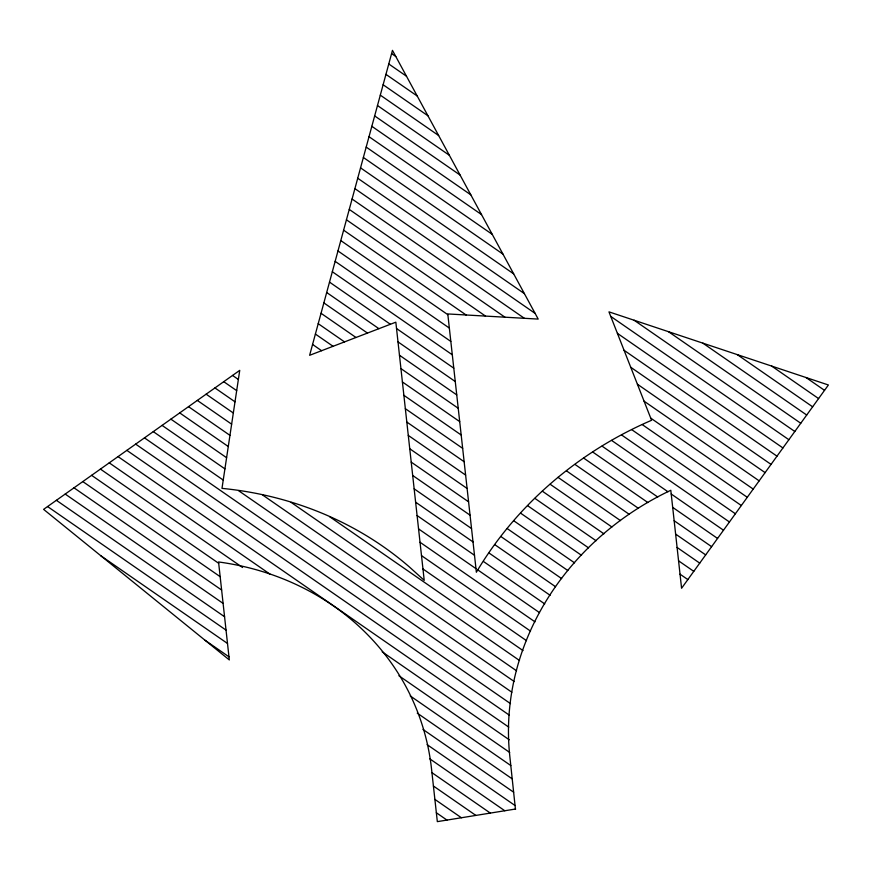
<?xml version="1.0" encoding="UTF-8"?>
<svg xmlns="http://www.w3.org/2000/svg" width="872" height="872" viewBox="0 0 872 872"><rect width="100%" height="100%" fill="white"/><g stroke="black" fill="none" stroke-linecap="round" stroke-linejoin="round"><path stroke-width="1.31" d="M515.614 809.009L437.33 821.631L431.542 769.017A274.996 248.618 -21.8 0 0 218.545 561.96L229.314 659.93L43.6 509.368L239.735 370.36L221.989 488.364A354.326 320.34 -21.8 0 1 409.066 566.669L424.217 580.349L395.834 322.182L309.625 355.307L392.465 50.369L538.198 319.087L447.783 313.942L476.374 572.217A354.305 320.318 -21.8 0 1 651.58 420.282L608.95 311.849L828.4 384.988L681.577 588.251L670.808 490.282A274.985 248.607 -21.8 0 0 509.848 756.602L515.461 809.412M391.593 53.584L395.801 56.506M388.77 63.972L406.516 76.256M385.947 74.371L417.23 96.018M383.124 84.758L427.945 115.78M806.001 377.522L824.531 390.351M380.301 95.146L438.66 135.542M771.633 366.066L818.59 398.58M377.478 105.534L449.385 155.303M737.254 354.61L812.639 406.81M374.666 115.922L460.1 175.065M702.876 343.154L806.698 415.028M371.843 126.309L470.815 194.827M668.497 331.698L800.758 423.258M369.02 136.697L481.529 214.588M634.118 320.231L794.817 431.487M366.196 147.085L492.244 234.35M610.727 316.383L788.877 439.717M363.373 157.472L502.959 254.112M617.398 333.344L782.925 447.946M360.55 167.86L513.684 273.873M624.069 350.293L776.985 456.165M357.727 178.248L524.399 293.635M630.729 367.254L771.044 464.395M354.904 188.635L535.114 313.397M637.399 384.214L765.104 472.624M352.081 199.023L524.366 318.302M644.07 401.175L759.163 480.853M349.258 209.411L504.943 317.19M650.741 418.124L753.212 489.083M346.435 219.799L485.519 316.089M642.228 424.588L747.271 497.302M343.623 230.186L466.106 314.988M631.666 429.613L741.331 505.531M340.799 240.574L447.87 314.705M621.638 435.008L735.39 513.761M337.976 250.962L449.342 328.068M611.599 440.404L729.439 521.99M335.153 261.349L450.824 341.432M602.094 446.159L667.952 491.754M671.222 494.021L723.498 530.22M332.33 271.737L452.306 354.795M592.818 452.088L657.717 497.007M672.693 507.373L717.558 538.438M329.507 282.125L390.384 324.275M396.531 328.526L453.789 368.169M583.553 458.007L647.896 502.555M674.154 520.737L711.617 546.668M326.684 292.512L378.917 328.679M398.003 341.889L455.26 381.533M575.04 464.46L638.468 508.365M675.626 534.1L705.677 554.897M323.861 302.9L367.461 333.082M399.474 355.242L456.743 394.896M566.528 470.902L629.094 514.229M677.097 547.452L699.726 563.127M321.038 313.288L355.994 337.486M400.935 368.605L458.225 408.26M558.015 477.355L620.493 520.606M678.558 560.816L693.785 571.356M318.215 323.675L344.527 341.889M402.406 381.958L459.708 421.634M550.188 484.276L611.882 526.993M680.029 574.168L687.845 579.575M315.392 334.063L333.071 346.304M403.878 395.321L461.179 434.997M542.362 491.198L603.914 533.817M312.579 344.451L321.605 350.708M405.338 408.674L462.661 448.361M534.918 498.392L596.077 540.738M406.81 422.037L464.144 461.724M527.8 505.804L588.502 547.834M408.281 435.401L465.626 475.098M520.682 513.216L581.526 555.333M409.753 448.753L467.098 488.462M513.652 520.693L574.539 562.843M411.213 462.116L468.58 501.825M507.253 528.606L567.825 570.539M412.685 475.469L470.063 515.188M500.866 536.52L561.633 578.594M414.156 488.832L471.534 528.563M494.784 544.651L555.529 586.703M232.552 375.451L238.361 379.462M415.617 502.185L473.016 541.926M489.148 553.088L550.134 595.314M223.744 381.685L236.683 390.645M417.089 515.548L474.499 555.29M483.513 561.524L544.728 603.914M214.937 387.931L235.004 401.818M418.56 528.901L475.981 568.653M477.878 569.972L539.485 612.624M206.13 394.177L233.325 413.001M420.032 542.264L534.994 621.856M197.323 400.422L231.636 424.173M421.492 555.617L530.492 631.088M188.516 406.657L229.957 435.357M422.964 568.98L526.503 640.658M179.708 412.903L228.279 446.529M329.562 516.649L523.004 650.577M170.89 419.149L226.6 457.713M291.128 502.392L519.505 660.496M162.083 425.394L224.922 468.885M262.799 495.122L516.562 670.808M153.276 431.629L223.232 480.069M238.634 490.729L514.207 681.523M144.469 437.875L511.864 692.237M135.661 444.12L510.48 703.617M126.854 450.366L509.368 715.193M118.047 456.612L508.758 727.117M109.24 462.847L269.96 574.125M382.187 651.82L509.226 739.783M100.422 469.092L242.547 567.487M398.918 675.756L509.695 752.449M91.615 475.338L218.698 563.312M410.265 695.943L510.839 765.572M82.807 481.584L220.158 576.675M417.241 713.122L512.256 778.903M74 487.819L221.63 590.039M422.953 729.417L513.652 792.212M65.193 494.064L223.101 603.391M427.127 744.644L515.047 805.521M56.386 500.31L224.573 616.755M429.689 758.76L504.79 810.753M47.579 506.556L226.033 630.107M431.945 772.668L490.326 813.086M100.814 555.758L227.505 643.471M433.417 786.021L475.872 815.418M205.073 640.277L228.976 656.823M434.877 799.384L461.408 817.751M436.349 812.737L446.955 820.083"/></g></svg>
